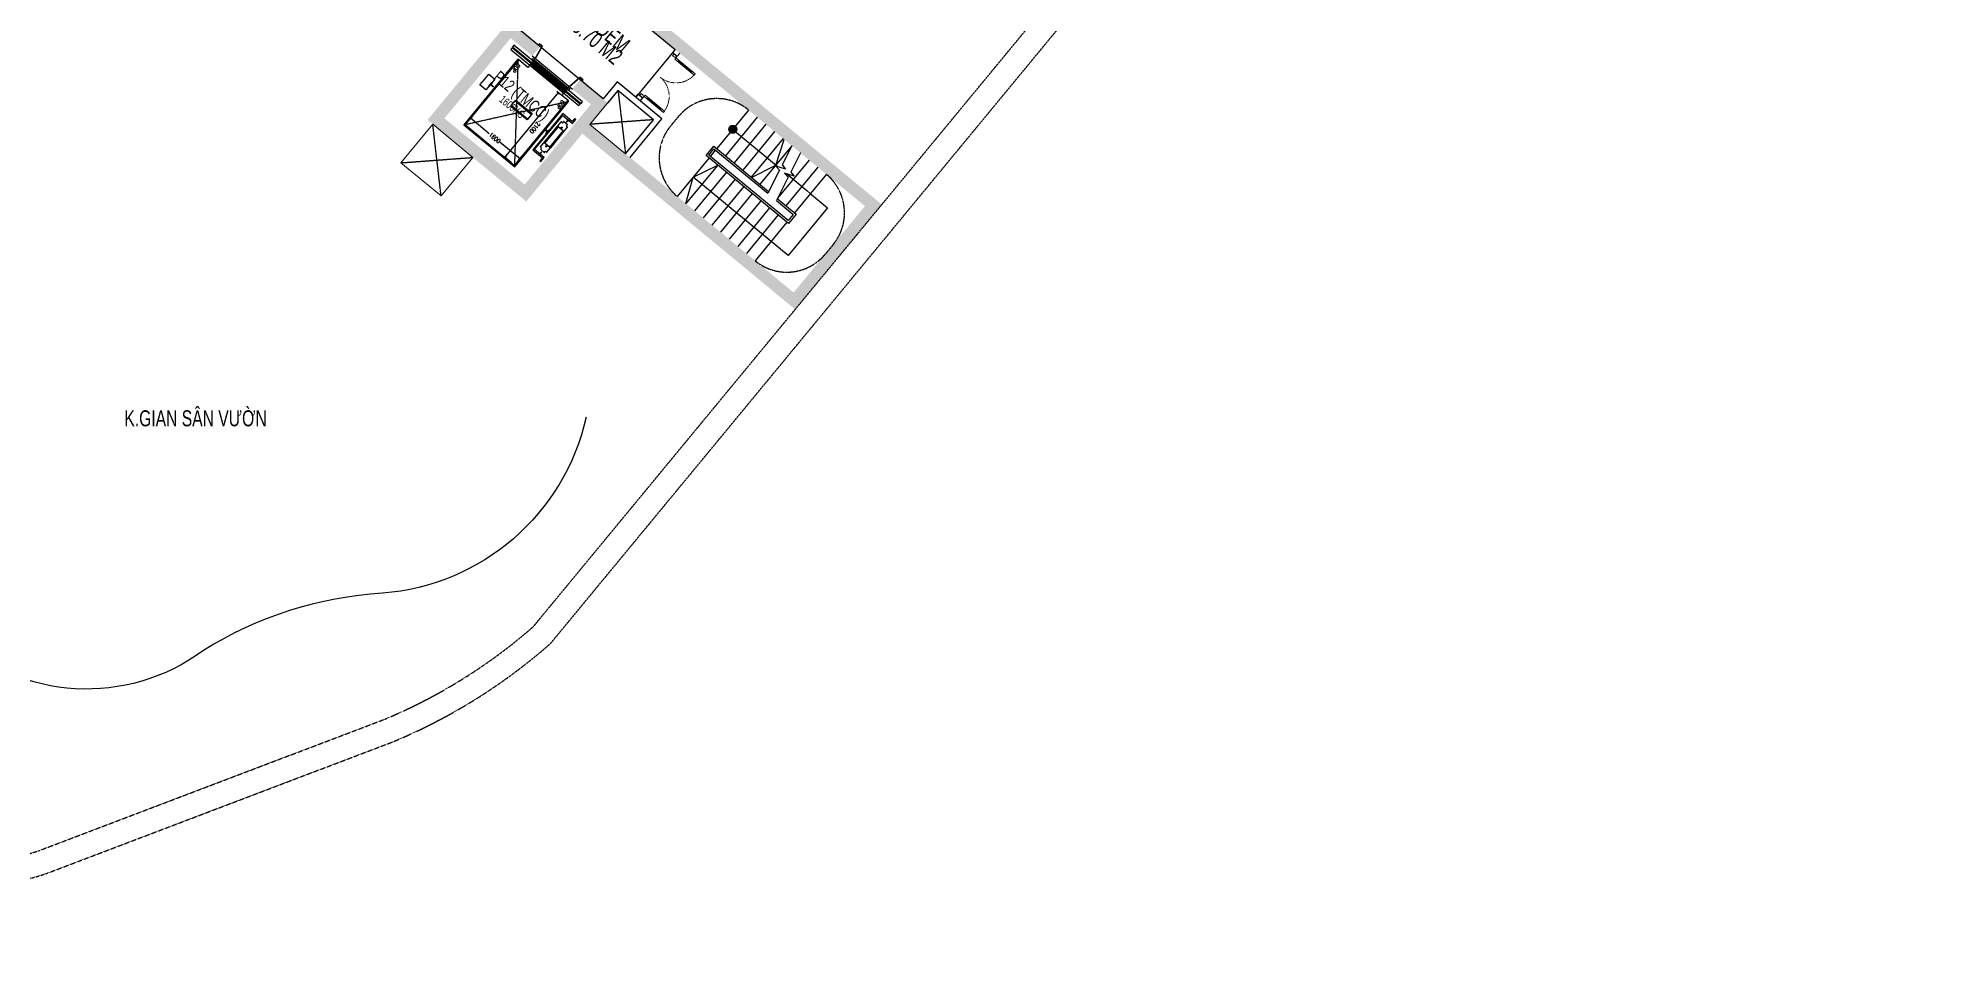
# Model space of a CAD drawing. Header units: millimetres. Extents: x -1307397 to 11565522512, y -626897 to 1138105.
# Drawn here: x -111836 to -64351, y 65386 to 88250 of the extents above; entities that cross this region are included whole.
import ezdxf
from ezdxf.enums import TextEntityAlignment as Align

# ---------------------------------------------------------------- set-up
doc = ezdxf.new("R2010")
doc.units = ezdxf.units.MM
doc.header["$MEASUREMENT"] = 0
for name, pattern in [('ACAD_ISO02W100', [15, 12, -3]), ('HIDDEN', [0.375, 0.25, -0.125]), ('HIDDEN2', [0.1875, 0.125, -0.0625]), ('Xref_NT1+NT2_MBDV Cot vach_220729$0$DASH', [0.35, 0.25, -0.1])]:
    doc.linetypes.add(name, pattern=pattern)
for name, color, linetype in [('A-FLOR-STRS', 1, 'Continuous'), ('A-FLOR-STRS-ARROW', 8, 'Continuous'), ('ccu12-Hatch', 250, 'Continuous'), ('KT-Khuat', 9, 'HIDDEN'), ('KT-Net manh', 139, 'Continuous'), ('KT-Noi that', 32, 'Continuous'), ('KT-Text', 7, 'Continuous'), ('KT-Thay', 7, 'Continuous'), ('KT-Tuong', 1, 'Continuous'), ('Xref_NT1+NT2_MBDV Cot vach_220729$0$ccu12-Thay', 7, 'Continuous'), ('Xref_NT1+NT2_MBDV Cot vach_220729$0$KC-Betong', 6, 'Continuous'), ('Xref_NT1+NT2_MBDV Cot vach_220729$0$KT-Text', 7, 'Continuous'), ('Xref_ST_MBDV Cot vach 30.7.2022$0$KT-Text', 7, 'Continuous')]:
    doc.layers.add(name, color=color, linetype=linetype)
for name, color, linetype, lineweight in [('CUA', 37, 'Continuous', 13), ('SPE-MEP-HVAC', 140, 'Continuous', 0), ('Xref_NT1+NT2_MBDV Cot vach_220729$0$Level 15', 7, 'Continuous', 0)]:
    doc.layers.add(name, color=color, linetype=linetype, lineweight=lineweight)
doc.styles.add('Arial', font='arial.ttf', dxfattribs={"width": 0.7})
doc.styles.add('ROMANS', font='ROMANS.SHX')
doc.styles.add('xref.N.Cot vach tang N2$0$DIM', font='vnsimli.shx', dxfattribs={"width": 0.7})
doc.styles.add('Xref_NT1+NT2_MBDV Cot vach_220729$0$Arial', font='arial.ttf', dxfattribs={"width": 0.7})
doc.styles.add('Xref_ST_MBDV Cot vach 30.7.2022$0$Arial', font='arial.ttf', dxfattribs={"width": 0.7})
doc.dimstyles.new('xref.N.Cot vach tang N2$0$CCU 1-100 A1', dxfattribs={"dimscale": 100, "dimtxt": 2.2, "dimasz": 1, "dimexe": 1, "dimexo": 0, "dimgap": 1, "dimtad": 1, "dimdec": 0, "dimdsep": 46, "dimtxsty": 'xref.N.Cot vach tang N2$0$DIM', "dimblk1": 'xref.N.Cot vach tang N2$0$_ARCHTICK', "dimblk2": 'xref.N.Cot vach tang N2$0$_ARCHTICK', "dimsah": 1, "dimcen": 0, "dimdle": 1, "dimclrd": 256, "dimclre": 256, "dimclrt": 31, "dimadec": 0, "dimazin": 0, "dimtfac": 1, "dimtdec": 0, "dimtix": 1, "dimtmove": 2, "dimatfit": 3, "dimldrblk": 'xref.N.Cot vach tang N2$0$_ARCHTICK', "dimfxl": 8, "dimtolj": 1, "dimarcsym": 0})

# ---------------------------------------------------------------- blocks, each defined once
blk = doc.blocks.new('Xref_NT1+NT2_MBDV Cot vach_220729$0$Luoi truc NT')
at = {"layer": 'Xref_NT1+NT2_MBDV Cot vach_220729$0$Level 15', "color": 240, "linetype": 'Xref_NT1+NT2_MBDV Cot vach_220729$0$DASH', "lineweight": 13, "ltscale": 10, "true_color": 0xed1f24, "elevation": 0, "flags": 128}
blk.add_lwpolyline([(1348755, 125791), (1343211, 146894), (1334802, 149799), (1323306, 141086), (1299857, 123195), (1276240, 106123, 0.685011), (1309559, -18492), (1330348, -20692), (1371996, -19376), (1378307, -11303), (1348755, 125791)], format="xyb", close=True, dxfattribs=at)
at = {"layer": 'Xref_NT1+NT2_MBDV Cot vach_220729$0$Level 15', "color": 152, "linetype": 'Xref_NT1+NT2_MBDV Cot vach_220729$0$DASH', "lineweight": 13, "ltscale": 10, "true_color": 0x2776bb, "elevation": 0, "flags": 128}
blk.add_lwpolyline([(1342918, 124396), (1338222, 142269), (1335872, 143081), (1326938, 136310), (1303434, 118378), (1279767, 101270, 0.684877), (1310199, -12526), (1330570, -14682), (1368999, -13468), (1371849, -9821)], format="xyb", close=True, dxfattribs=at)
blk = doc.blocks.new('xref.N.Cot vach tang N2$0$_Open90')
at = {"color": 0, "linetype": 'ByBlock', "lineweight": -2}
for p, q in [((0, 0), (-1, 0)), ((-0.5, 0.5), (0, 0)), ((0, 0), (-0.5, -0.5))]:
    blk.add_line(p, q, dxfattribs=at)
blk = doc.blocks.new('*D76')
at = {"layer": 'Defpoints', "color": 0, "transparency": 16777216}
for p in [(-424, -515), (-353, -515, 0), (-353, -2115, 0)]:
    blk.add_point(p, dxfattribs=at)
at = {"layer": 'KT-Noi that', "color": 5, "transparency": 16777216}
for p, q in [((-353, -515), (-474, -515)), ((-424, -565), (-424, -1155)), ((-424, -2065), (-424, -1512)), ((-353, -2115), (-474, -2115))]:
    blk.add_line(p, q, dxfattribs=at)
at = {"layer": 'KT-Noi that', "color": 5, "transparency": 16777216, "xscale": 50, "yscale": 50, "zscale": 50}
for p, rotation in [((-424, -515), 90), ((-424, -2115), 270)]:
    blk.add_blockref('xref.N.Cot vach tang N2$0$_Open90', p, dxfattribs=dict(at, rotation=rotation))
at = {"layer": 'KT-Noi that', "color": 5, "transparency": 16777216, "insert": (-424, -1333), "char_height": 110, "attachment_point": 5, "rotation": 90, "style": 'xref.N.Cot vach tang N2$0$DIM'}
blk.add_mtext('\\A1;1600', dxfattribs=at)
blk = doc.blocks.new('xref.N.Cot vach tang N2$0$_ARCHTICK')
at = {"color": 0, "linetype": 'ByBlock', "const_width": 0.15}
blk.add_lwpolyline([(-0.5, -0.5), (0.5, 0.5)], dxfattribs=at)
blk = doc.blocks.new('*D77')
at = {"layer": 'Defpoints', "color": 0, "transparency": 16777216}
for p in [(-2310, -615), (-2310, -827), (-210, -615)]:
    blk.add_point(p, dxfattribs=at)
at = {"layer": 'KT-Noi that', "color": 5, "transparency": 16777216}
for p, q in [((-2310, -615), (-2310, -877)), ((-260, -827), (-2260, -827)), ((-210, -615), (-210, -877))]:
    blk.add_line(p, q, dxfattribs=at)
at = {"layer": 'KT-Noi that', "color": 5, "transparency": 16777216, "xscale": 50, "yscale": 50, "zscale": 50, "rotation": 180}
blk.add_blockref('xref.N.Cot vach tang N2$0$_Open90', (-2310, -827), dxfattribs=at)
at = {"layer": 'KT-Noi that', "color": 5, "transparency": 16777216, "xscale": 50, "yscale": 50, "zscale": 50}
blk.add_blockref('xref.N.Cot vach tang N2$0$_Open90', (-210, -827), dxfattribs=at)
at = {"layer": 'KT-Noi that', "color": 5, "transparency": 16777216, "insert": (-1260, -722), "char_height": 110, "attachment_point": 5, "style": 'xref.N.Cot vach tang N2$0$DIM'}
blk.add_mtext('\\A1;2100', dxfattribs=at)
blk = doc.blocks.new('*U82')
for p, q in [((-1260, 525), (-1300, 525)), ((-1280, 100), (-1280, 525)), ((-90, 525), (-50, 525)), ((-70, 100), (-70, 525)), ((-1260, 100), (-1300, 100)), ((-90, 100), (-50, 100))]:
    blk.add_line(p, q)
for points in [[(-1300, 0), (-1260, 0), (-1260, 625), (-1300, 625)], [(-50, 0), (-90, 0), (-90, 625), (-50, 625)], [(-1350, -100), (-1290, -100), (-1290, -40), (-1300, -40), (-1300, 0), (-1350, 0)], [(0, -100), (-60, -100), (-60, -40), (-50, -40), (-50, 0), (0, 0)]]:
    blk.add_lwpolyline(points, close=True)
at = {"linetype": 'HIDDEN2'}
for centre, start, end in [((-1300, 0), 0, 90), ((-50, 0), 90, 180)]:
    blk.add_arc(centre, 625, start, end, dxfattribs=at)
blk = doc.blocks.new('ĂERWER')
at = {"layer": 'Xref_NT1+NT2_MBDV Cot vach_220729$0$KT-Text', "extrusion": (-6.02316e-08, 2.78306e-08, 1), "style": 'Xref_NT1+NT2_MBDV Cot vach_220729$0$Arial', "width": 0.7}
blk.add_text('P12 (TMCC)', height=300, rotation=320.4488, dxfattribs=at).set_placement((-99907, 86367, 0), align=Align.CENTER)
at = {"layer": 'Xref_NT1+NT2_MBDV Cot vach_220729$0$KT-Text', "extrusion": (2.351e-09, -2.46468e-08, 1), "style": 'Xref_NT1+NT2_MBDV Cot vach_220729$0$Arial', "width": 0.7}
blk.add_text('1600KG', height=200, rotation=320.4488, dxfattribs=at).set_placement((-100108, 86119, 0), align=Align.CENTER)
blk = doc.blocks.new('TMCC')
at = {"layer": 'KT-Noi that', "linetype": 'Continuous', "ltscale": 2}
for p, q in [((-2515, -215, 0), (-2515, -2440, 0)), ((-2465, -215, 0), (-2515, -215, 0)), ((-2465, -2440, 0), (-2465, -215, 0)), ((-1938.3, -164.7, 0), (-1932.3, -167.2, 0)), ((-1938.3, -247.2, 0), (-1938.3, -164.7, 0)), ((-1932.3, -244.7, 0), (-1938.3, -247.2, 0)), ((-1932.3, -167.2, 0), (-1930.1, -202.2, 0)), ((-1930.1, -209.7, 0), (-1932.3, -244.7, 0)), ((-1930.1, -202.2, 0), (-1905.4, -202.2, 0)), ((-1905.4, -209.7, 0), (-1930.1, -209.7, 0)), ((-1905.4, -202.2, 0), (-1895.4, -202, 0)), ((-1895.4, -210.5, 0), (-1905.4, -209.7, 0)), ((-1895.4, -202, 0), (-1870, -201.5, 0)), ((-1870, -210.5, 0), (-1895.4, -210.5, 0)), ((-1870, -201.5, 0), (-1870, -210.5, 0)), ((-1839.3, -261.4, 0), (-1839.3, -150.6, 0)), ((-1798.8, -146, 0), (-1834.7, -146, 0)), ((-1798.8, -266, 0), (-1834.7, -266, 0)), ((-1794.2, -141.4, 0), (-1794.2, -110.6, 0)), ((-1794.2, -301.4, 0), (-1794.2, -270.6, 0)), ((-978.4, -106, 0), (-1789.6, -106, 0)), ((-978.4, -306, 0), (-1789.6, -306, 0)), ((-1652, -306, 0), (-1652, -106, 0)), ((-1652, -106, 0), (-1118, -106, 0)), ((-1652, -281, 0), (-1652, -131, 0)), ((-1652, -131, 0), (-1118, -131, 0)), ((-1118, -281, 0), (-1652, -281, 0)), ((-1118, -306, 0), (-1652, -306, 0)), ((-1439.5, -419, 0), (-1442, -411, 0)), ((-1442, -411, 0), (-1328, -411, 0)), ((-1390, -423, 0), (-1439.5, -419, 0)), ((-1393, -462, 0), (-1390, -452, 0)), ((-1393, -500, 0), (-1393, -462, 0)), ((-1390, -452, 0), (-1390, -423, 0)), ((-1330.5, -419, 0), (-1380, -423, 0)), ((-1380, -423, 0), (-1380, -452, 0)), ((-1380, -452, 0), (-1377, -462, 0)), ((-1377, -462, 0), (-1377, -500, 0)), ((-1328, -411, 0), (-1330.5, -419, 0)), ((-1118, -106, 0), (-1118, -306, 0)), ((-1118, -131, 0), (-1118, -281, 0)), ((-973.8, -141.4, 0), (-973.8, -110.6, 0)), ((-973.8, -301.4, 0), (-973.8, -270.6, 0)), ((-933.9, -146, 0), (-969.2, -146, 0)), ((-933.9, -266, 0), (-969.2, -266, 0)), ((-929.3, -261.4, 0), (-929.3, -150.6, 0)), ((-900, -210.5, 0), (-900, -201.5, 0)), ((-900, -201.5, 0), (-874.6, -201.5, 0)), ((-874.6, -210, 0), (-900, -210.5, 0)), ((-874.6, -201.5, 0), (-864.6, -202.2, 0)), ((-864.6, -209.7, 0), (-874.6, -210, 0)), ((-864.6, -202.2, 0), (-840, -202.2, 0)), ((-840, -209.7, 0), (-864.6, -209.7, 0)), ((-840, -202.2, 0), (-837.8, -167.2, 0)), ((-837.8, -244.7, 0), (-840, -209.7, 0)), ((-837.8, -167.2, 0), (-831.8, -164.7, 0)), ((-831.8, -247.2, 0), (-837.8, -244.7, 0)), ((-831.8, -164.7, 0), (-831.8, -247.2, 0)), ((-2510, -665, 0), (-2560, -665, 0)), ((-2560, -665, 0), (-2560, -715, 0)), ((-2560, -715, 0), (-2510, -715, 0)), ((-2555, -1815, 0), (-2555, -715, 0)), ((-2510, -715, 0), (-2510, -665, 0)), ((-2310, -715, 0), (-2385, -715, 0)), ((-185, -490, 0), (-2310, -490, 0)), ((-2310, -490, 0), (-2310, -515, 0)), ((-210, -515, 0), (-2310, -515, 0)), ((-2310, -515, 0), (-2310, -715, 0)), ((-1377, -500, 0), (-1393, -500, 0)), ((-210, -2115, 0), (-210, -515, 0)), ((-185, -2140, 0), (-185, -490, 0)), ((-1485, -1000, 0), (-1285, -1000, 0)), ((-1485, -1530, 0), (-1485, -1000, 0)), ((-1460, -1000, 0), (-1310, -1000, 0)), ((-1460, -1530, 0), (-1460, -1000, 0)), ((-1310, -1000, 0), (-1310, -1530, 0)), ((-1285, -1000, 0), (-1285, -1530, 0)), ((-2560, -1865, 0), (-2560, -1815, 0)), ((-2560, -1815, 0), (-2510, -1815, 0)), ((-2510, -1865, 0), (-2560, -1865, 0)), ((-2510, -1815, 0), (-2510, -1865, 0)), ((-2385, -1815, 0), (-2310, -1815, 0)), ((-2310, -1815, 0), (-2310, -2115, 0)), ((-1285, -1530, 0), (-1485, -1530, 0)), ((-1310, -1530, 0), (-1460, -1530, 0)), ((-2310, -2115, 0), (-210, -2115, 0)), ((-2310, -2115, 0), (-2310, -2140, 0)), ((-2310, -2140, 0), (-185, -2140, 0)), ((-1442, -2269, 0), (-1439.5, -2261, 0)), ((-1328, -2269, 0), (-1442, -2269, 0)), ((-1439.5, -2261, 0), (-1390, -2257, 0)), ((-1393, -2218, 0), (-1393, -2180, 0)), ((-1393, -2180, 0), (-1377, -2180, 0)), ((-1390, -2228, 0), (-1393, -2218, 0)), ((-1390, -2257, 0), (-1390, -2228, 0)), ((-1377, -2218, 0), (-1380, -2228, 0)), ((-1380, -2228, 0), (-1380, -2257, 0)), ((-1380, -2257, 0), (-1330.5, -2261, 0)), ((-1377, -2180, 0), (-1377, -2218, 0)), ((-1330.5, -2261, 0), (-1328, -2269, 0)), ((-2515, -2440, 0), (-2465, -2440, 0))]:
    blk.add_line(p, q, dxfattribs=at)
at = {"layer": 'KT-Noi that', "linetype": 'ACAD_ISO02W100', "ltscale": 2}
for p, q in [((-185, -490, 0), (-2310, -2127.5, 0)), ((-185, -2140, 0), (-2310, -490, 0))]:
    blk.add_line(p, q, dxfattribs=at)
at = {"layer": 'KT-Noi that', "linetype": 'Continuous', "ltscale": 2, "elevation": 0}
for points in [[(-2385, -2430), (-2385, -225), (-2435, -225), (-2435, -2430)], [(-1385, -411), (-796.8, -411), (-796.8, -100), (-701.8, -100), (-701.8, -65), (-831.8, -65), (-831.8, -381), (-1385, -381), (-1938.3, -381), (-1938.3, -65), (-2068.3, -65), (-2068.3, -100), (-1973.3, -100), (-1973.3, -411), (-1385, -411)], [(-2510, -715), (-2465, -715), (-2465, -1265), (-2510, -1265)], [(-2435, -715), (-2390, -715), (-2390, -1265), (-2435, -1265)], [(-2510, -1265), (-2465, -1265), (-2465, -1815), (-2510, -1815)], [(-2435, -1265), (-2390, -1265), (-2390, -1815), (-2435, -1815)], [(-1385, -2269), (-1210, -2269), (-1210, -2465), (-1385, -2465), (-1560, -2465), (-1560, -2269), (-1385, -2269)]]:
    blk.add_lwpolyline(points, close=True, dxfattribs=at)
for points in [[(-2495, -1265), (-2495, -715)], [(-2480, -1265), (-2480, -715)], [(-2420, -1265), (-2420, -715)], [(-2405, -1265), (-2405, -715)], [(-2495, -1815), (-2495, -1265)], [(-2480, -1815), (-2480, -1265)], [(-2420, -1815), (-2420, -1265)], [(-2405, -1815), (-2405, -1265)]]:
    blk.add_lwpolyline(points, dxfattribs=at)
at = {"layer": 'KT-Noi that', "linetype": 'Continuous', "ltscale": 2}
for centre, radius in [((-1685, -206, 0), 14.5), ((-1085, -206, 0), 17.5)]:
    blk.add_circle(centre, radius, dxfattribs=at)
for centre, start, end in [((-1834.7, -150.6, 0), 90, 180), ((-1834.7, -261.4, 0), 180, 270), ((-1798.8, -141.4, 0), 270, 0), ((-1798.8, -270.6, 0), 0, 90), ((-1789.6, -110.6, 0), 90, 180), ((-1789.6, -301.4, 0), 180, 270), ((-978.4, -110.6, 0), 0, 90), ((-978.4, -301.4, 0), 270, 0), ((-969.2, -141.4, 0), 180, 270), ((-969.2, -270.6, 0), 90, 180), ((-933.9, -150.6, 0), 0, 90), ((-933.9, -261.4, 0), 270, 0)]:
    blk.add_arc(centre, 4.61, start, end, dxfattribs=at)
at = {"layer": 'KT-Noi that', "linetype": 'Continuous', "ltscale": 2, "style": 'ROMANS', "width": 0.75}
for p in [(-2110, -595, 0), (-2110, -2035, 0)]:
    blk.add_text('COP', height=100, dxfattribs=at).set_placement(p, align=Align.MIDDLE)
at = {"layer": 'KT-Noi that', "color": 5}
dim = blk.add_linear_dim(base=(-2310, -826.7, 0), p1=(-210, -615, 0), p2=(-2310, -615, 0), angle=180, dimstyle='xref.N.Cot vach tang N2$0$CCU 1-100 A1', override={"dimscale": 50, "dimblk1": 'xref.N.Cot vach tang N2$0$_Open90', "dimblk2": 'xref.N.Cot vach tang N2$0$_Open90', "dimclrd": 5, "dimclre": 5, "dimclrt": 5, "dimlwd": 65535, "dimlwe": 65535}, dxfattribs=at)
dim.commit()
dim.dimension.update_dxf_attribs({"geometry": '*D77', "text_midpoint": (-1260, -721.7, 0)})
dim = blk.add_linear_dim(base=(-424.2, -515, 0), p1=(-353.1, -2115, 0), p2=(-353.1, -515, 0), angle=270, dimstyle='xref.N.Cot vach tang N2$0$CCU 1-100 A1', override={"dimscale": 50, "dimblk1": 'xref.N.Cot vach tang N2$0$_Open90', "dimblk2": 'xref.N.Cot vach tang N2$0$_Open90', "dimclrd": 5, "dimclre": 5, "dimclrt": 5, "dimlwd": 65535, "dimlwe": 65535}, dxfattribs=at)
dim.commit()
dim.dimension.update_dxf_attribs({"geometry": '*D76', "text_midpoint": (-424.2, -1333.3, 0), "dimtype": 128})

msp = doc.modelspace()

# ---------------------------------------------------------------- hatches: boundary and pattern name
at = {"layer": 'ccu12-Hatch', "ltscale": 0.5}
h = msp.add_hatch(dxfattribs=at)
h.set_pattern_fill('VATLIEU04', color=256, scale=50, angle=45, pattern_type=2)
h.set_pattern_definition([(95, (-1153005.9, 53036.63), (275.776, 231.40354), [37.5, -412.5]), (40, (-1153005.9, 53036.63), (-314.99608, 216.88407), [30, -330]), (145.4514, (-1152982.9, 53055.9), (-39.21973, 448.28764), [31.8701, -350.57106]), (91.1842, (-1153076.6, 53107.34), (435.8465, 318.80688), [56.25, -618.75]), (141.6356, (-1153040.3, 53133.9), (-13.9495, 674.85584), [47.80514, -525.8565]), (36.1842, (-1153076.6, 53107.34), (-13.95003, 674.85583), [45, -495]), (66, (-1153023.57, 53125.02), (353.38579, 68.69124), [37.5, -412.5]), (11, (-1153023.57, 53125.02), (-170.3543, 342.40422), [30, -330]), (116.4514, (-1152994.12, 53130.74), (183.03181, 411.09531), [31.8701, -350.57106]), (82.5, (-1153005.89, 53036.63), (-113.396593, 121.994909), [0, -326, 0, -335, 0, -331.25]), (52.5, (-1153005.9, 53036.63), (-46.43647, 232.454725), [0, -191, 0, -318.5, 0, -126.25]), (12.5, (-1153084.74, 52957.79), (196.709084, 180.760381), [0, -125, 0, -390, 0, -517.5]), (2.5, (-1153120.1, 52922.43), (170.79499, 241.579903), [0, -162.5, 0, -259, 0, -367.5]), (90, (-1153005.9, 53036.63), (-212.5, 0), []), (90, (-1153049.2, 53079.94), (-212.5, 0), [])])
h.paths.add_polyline_path([(-100022.5, 88247.6), (-101678.1, 86242.9), (-99673.4, 84587.3), (-98017.8, 86592), (-98480.4, 86974.1), (-98289.4, 87205.4), (-97595.4, 86632.3), (-98041.2, 86092.6), (-92952.2, 81889.9), (-91169.2, 84048.9), (-98725.6, 90289.2), (-98534.6, 90520.5), (-90746.9, 84089.1), (-92911.9, 81467.5), (-98232.2, 85861.2), (-99633.1, 84164.9), (-102100.5, 86202.6), (-99648.9, 89171.1), (-99417.6, 88980.1), (-99831.5, 88478.9), (-99291.8, 88033.2), (-99482.8, 87801.9)])
at = {"layer": 'KT-Net manh'}
h = msp.add_hatch(color=256, dxfattribs=at)
edge = h.paths.add_edge_path(flags=0)
edge.add_arc((-94474.1, 85967.6), 100, 230.44883, 590.44883)
h = msp.add_hatch(color=256, dxfattribs=at)
edge = h.paths.add_edge_path(flags=0)
edge.add_arc((-94474.1, 85967.6), 100, 230.44883, 590.44883)
msp.add_hatch(color=256, dxfattribs=at).paths.add_polyline_path([(-94527.8, 86051.9), (-94567.1, 86004.3), (-94570.9, 85942.6), (-94537.8, 85890.4), (-94480.3, 85867.7), (-94420.5, 85883.2), (-94381.1, 85930.8), (-94377.3, 85992.5), (-94410.4, 86044.7), (-94467.9, 86067.4)], flags=0)
msp.add_hatch(color=256, dxfattribs=at).paths.add_polyline_path([(-94527.8, 86051.9), (-94567.1, 86004.3), (-94570.9, 85942.6), (-94537.8, 85890.4), (-94480.3, 85867.7), (-94420.5, 85883.2), (-94381.1, 85930.8), (-94377.3, 85992.5), (-94410.4, 86044.7), (-94467.9, 86067.4)], flags=0)

# ---------------------------------------------------------------- linework, layer by layer
at = {"layer": 'A-FLOR-STRS', "extrusion": (9.25827e-09, -2.86766e-08, 1), "elevation": 0}
msp.add_lwpolyline([(-98135.2, 78777.8, -0.3294311), (-103226.3, 74376.5, 0.1256418), (-107700.3, 72945.1, -0.8315837), (-114771.1, 79542.1, 0.2292637), (-113099.5, 85905.3, -0.230153), (-111845.7, 90100.4)], format="xyb", dxfattribs=at)
at = {"layer": 'A-FLOR-STRS-ARROW', "elevation": 0}
for points in [[(-92996.6, 85558), (-93241, 85076.9), (-93151.7, 84974.9), (-93399.6, 85049.2), (-93306.4, 84948.2), (-93599.9, 84370.2)], [(-92780, 85379.2), (-93024.4, 84898), (-92935.1, 84796), (-93183.1, 84870.3), (-93089.8, 84769.3), (-93383.3, 84191.3)]]:
    msp.add_lwpolyline(points, dxfattribs=at)
at = {"layer": 'Defpoints', "ltscale": 0.5, "elevation": 0}
msp.add_lwpolyline([(-99831.5, 88478.9), (-98494.3, 90098.1), (-95911.2, 87965), (-96898.2, 86769.9), (-97360.8, 87151.9), (-97711.1, 86727.8)], close=True, dxfattribs=at)
at = {"layer": 'KT-Khuat', "ltscale": 5}
for p, q in [((-97340.7, 86940.7), (-97153.8, 85359.8)), ((-96453.4, 86208), (-98041.2, 86092.6))]:
    msp.add_line(p, q, dxfattribs=at)
at = {"layer": 'KT-Khuat', "ltscale": 5, "extrusion": (-5.78826e-07, 4.78016e-07, 1)}
for p, q in [((-101761.8, 84304.2, 0), (-101969.6, 86094.1, 0)), ((-101761.8, 84304.2, 0), (-101969.6, 86094.1, 0)), ((-102764.1, 85132, 0), (-100967.3, 85266.3, 0)), ((-102764.1, 85132, 0), (-100967.3, 85266.3, 0))]:
    msp.add_line(p, q, dxfattribs=at)
at = {"layer": 'KT-Net manh'}
for p, q in [((-99409.7, 87741.5), (-99233.1, 88043.1)), ((-99405.7, 87738.2), (-99226.9, 88044.5)), ((-99303.9, 88108.1), (-99226.9, 88044.5)), ((-99482.8, 87801.9), (-98480.4, 86974.1)), ((-98557.5, 87037.7), (-98290.5, 87271.2)), ((-98553.5, 87034.5), (-98290.7, 87264.9)), ((-98213.6, 87207.6), (-98290.5, 87271.2)), ((-94377.3, 85992.5, 0), (-94410.4, 86044.7, 0)), ((-94377.3, 85992.5, 0), (-94410.4, 86044.7, 0))]:
    msp.add_line(p, q, dxfattribs=at)
at = {"layer": 'KT-Net manh', "elevation": 0}
for points in [[(-99303.9, 88108.1), (-99335.7, 88069.5)], [(-99233.1, 88043.1), (-99303.2, 88101), (-99331.9, 88066.3)], [(-98290.7, 87264.9), (-98220.6, 87207), (-98249.3, 87172.3)], [(-98213.6, 87207.6), (-98245.4, 87169.1)], [(-94474.1, 85967.6), (-93340.7, 85031.5)], [(-94001.4, 84766.6), (-93394.6, 85076.1), (-93189.4, 85717.2)], [(-95643.2, 84112.2), (-95461.1, 84772.4), (-94847.2, 85076)], [(-93124.1, 84852.6), (-92623.6, 84439.3), (-92546.5, 84375.6), (-92103.1, 84009.5), (-93090.1, 82814.4), (-95461.1, 84772.4)]]:
    msp.add_lwpolyline(points, dxfattribs=at)
at = {"layer": 'KT-Net manh', "linetype": 'HIDDEN', "elevation": 0}
for points in [[(-94076.1, 86449.5, 0.4141313), (-95835.7, 86281.8), (-96027.1, 86050.1, 0.4141313), (-95859.1, 84290.5, 1.0000292)], [(-92133.1, 84844.8, -0.4141313), (-91965, 83085.2), (-92156.4, 82853.5, -0.4141313), (-93916, 82685.9, -1.0000292)]]:
    msp.add_lwpolyline(points, format="xyb", dxfattribs=at)
at = {"layer": 'KT-Net manh'}
msp.add_circle((-94474.1, 85967.6, 0), 100, dxfattribs=at)
msp.add_circle((-94474.1, 85967.6, 0), 100, dxfattribs=at)
at = {"layer": 'KT-Thay', "extrusion": (-8.1449e-09, -9.92109e-09, 1)}
for p, q in [((-94076.1, 86449.5, 0), (-94872.1, 85485.6, 0)), ((-93860.2, 86271.2, 0), (-94656.2, 85307.4, 0)), ((-93644.3, 86092.9, 0), (-94440.3, 85129.1, 0)), ((-93428.4, 85914.6, 0), (-94224.4, 84950.8, 0)), ((-93212.5, 85736.3, 0), (-94008.5, 84772.5, 0)), ((-92996.7, 85558, 0), (-93792.6, 84594.2, 0)), ((-95063.1, 85254.3, 0), (-95859.1, 84290.5, 0)), ((-94847.2, 85076, 0), (-95643.2, 84112.2, 0)), ((-92564.9, 85201.4, 0), (-93360.8, 84237.6, 0)), ((-92349, 85023.1, 0), (-93144.9, 84059.3, 0)), ((-94631.3, 84897.7, 0), (-95427.3, 83933.9, 0)), ((-94415.4, 84719.4, 0), (-95211.4, 83755.6, 0)), ((-94199.5, 84541.1, 0), (-94995.5, 83577.3, 0)), ((-92133.1, 84844.8), (-92929, 83881, 0)), ((-93983.6, 84362.9, 0), (-94779.6, 83399, 0)), ((-93767.7, 84184.6, 0), (-94563.7, 83220.7, 0)), ((-93551.9, 84006.3, 0), (-94347.8, 83042.4, 0)), ((-93336, 83828, 0), (-94131.9, 82864.1, 0)), ((-93120.1, 83649.7, 0), (-93916, 82685.9))]:
    msp.add_line(p, q, dxfattribs=at)
at = {"layer": 'KT-Thay'}
msp.add_line((-95031.3, 85292.9, 0), (-94903.9, 85447.1, 0), dxfattribs=at)
at = {"layer": 'KT-Thay', "elevation": 0}
for points in [[(-93360.1, 84237), (-92890.5, 83849.2), (-93081.5, 83617.8), (-95140.2, 85318), (-94949.2, 85549.3), (-93576.7, 84415.9)], [(-93383.3, 84191.3), (-92960.9, 83842.4), (-93088.2, 83688.2), (-95069.8, 85324.7), (-94942.5, 85478.9), (-93599.9, 84370.2)]]:
    msp.add_lwpolyline(points, dxfattribs=at)
at = {"layer": 'KT-Tuong', "ltscale": 0.5}
for p, q in [((-95911.2, 87965), (-95974.9, 87887.9)), ((-95974.9, 87887.9), (-95859.2, 87792.4)), ((-95795.6, 87869.5), (-95859.2, 87792.4)), ((-96898.2, 86769.9), (-96834.6, 86846.9)), ((-96834.6, 86846.9), (-96718.9, 86751.4)), ((-96782.6, 86674.3), (-96718.9, 86751.4))]:
    msp.add_line(p, q, dxfattribs=at)
at = {"layer": 'KT-Tuong'}
msp.add_line((-107453.5, 86473.1), (-107453.7, 86473.3), dxfattribs=at)
at = {"layer": 'KT-Tuong', "ltscale": 0.5, "elevation": 0}
for points in [[(-97038.1, 85264.3), (-96242.2, 86228.1), (-97360.8, 87151.9), (-97711.1, 86727.8)], [(-97153.8, 85359.8), (-96453.4, 86208), (-97340.7, 86940.7), (-97595.4, 86632.3)]]:
    msp.add_lwpolyline(points, dxfattribs=at)
at = {"layer": 'SPE-MEP-HVAC', "elevation": 0}
msp.add_lwpolyline([(-98041.2, 86092.6), (-97153.8, 85359.8), (-96453.4, 86208), (-97340.7, 86940.7)], close=True, dxfattribs=at)
at = {"layer": 'SPE-MEP-HVAC', "extrusion": (-5.78826e-07, 4.78016e-07, 1), "elevation": 0.1}
msp.add_lwpolyline([(-100967.3, 85266.3), (-101969.6, 86094.1), (-102764.1, 85132), (-101761.8, 84304.2)], close=True, dxfattribs=at)
msp.add_lwpolyline([(-100967.3, 85266.3), (-101969.6, 86094.1), (-102764.1, 85132), (-101761.8, 84304.2)], close=True, dxfattribs=at)
at = {"layer": 'Xref_NT1+NT2_MBDV Cot vach_220729$0$ccu12-Thay', "linetype": 'HIDDEN', "ltscale": 25, "elevation": 0}
for points in [[(-59981.3, 107587.4, 0.3330783), (-61725.2, 115112.2), (-75994.5, 126896.4, 0.2778331), (-81798.3, 128158.9, 0.0637996), (-84216, 126862.3, 0.0539039), (-86083.7, 125214), (-88547.2, 122244.5), (-113995.3, 91438.2, 0.0725017), (-114929.1, 89493.6, 0.0502925), (-117686.2, 77111.4, 0.0222997), (-118097.8, 71632.8, 0.4964024), (-111586.4, 67387.1), (-102943.5, 70671.7, 0.0812642), (-99030.2, 73116.6), (-92449.3, 81085.5), (-90284.3, 83707.1), (-78314.9, 98206, -0.4142136), (-77753.4, 98259.5), (-69577.5, 91507.6, 0.4147016), (-65913, 91860.2), (-61205.8, 97560.1)], [(-60530.3, 107829.5, 0.3329429), (-62109.5, 114651.5), (-76392.2, 126446.7, 0.2782647), (-81594.8, 127594.4, 0.0635543), (-83868.5, 126373.1, 0.0536127), (-85631.1, 124819.8), (-88085, 121861.9), (-113513.6, 91079.3, 0.0716282), (-114357.9, 89309.9, 0.0503129), (-117090.4, 77040.4, 0.0221705), (-117497.1, 71646, 0.4938342), (-111794, 67950.1), (-103166.1, 71229, 0.0802095), (-99461.9, 73536.2), (-92911.9, 81467.5), (-90746.9, 84089.1), (-78777.6, 98588, -0.4142136), (-77371.3, 98722.1), (-69195.5, 91970.2, 0.41477), (-66375.9, 92241.9), (-61668.4, 97942.2)]]:
    msp.add_lwpolyline(points, format="xyb", dxfattribs=at)

# ---------------------------------------------------------------- block references
at = {"layer": 'CUA', "xscale": -1, "rotation": 230.4488274522181}
msp.add_blockref('*U82', (-95859.3, 87792.4), dxfattribs=at)
at = {"layer": 'KT-Noi that', "rotation": 230.4488267371674}
msp.add_blockref('TMCC', (-99661.8, 84577.7), dxfattribs=at)
at = {"layer": 'Xref_NT1+NT2_MBDV Cot vach_220729$0$KC-Betong'}
msp.add_blockref('Xref_NT1+NT2_MBDV Cot vach_220729$0$Luoi truc NT', (-1371996.4, 19375.9), dxfattribs=at)
at = {"layer": 'Xref_ST_MBDV Cot vach 30.7.2022$0$KT-Text'}
msp.add_blockref('ĂERWER', (59.6, 330.5, 0), dxfattribs=at)

# ---------------------------------------------------------------- texts
at = {"layer": 'KT-Text', "extrusion": (-2.60739e-08, 7.73991e-08, 1), "style": 'Arial', "width": 0.7}
msp.add_text('P. ĐỆM', height=400, rotation=320, dxfattribs=at).set_placement((-97772.8, 88282.3, 0), align=Align.CENTER)
at = {"layer": 'KT-Text', "color": 1, "style": 'Arial', "width": 0.7}
msp.add_text('6.70 M2', height=400, rotation=320, dxfattribs=at).set_placement((-97980.5, 88011.1, 0), align=Align.CENTER)
at = {"layer": 'Xref_ST_MBDV Cot vach 30.7.2022$0$KT-Text', "extrusion": (-8.16706e-08, 6.125e-10, 1), "style": 'Xref_ST_MBDV Cot vach 30.7.2022$0$Arial', "width": 0.7}
msp.add_text('K.GIAN SÂN VƯỜN', height=400, dxfattribs=at).set_placement((-107897.9, 78547.2, 0), align=Align.CENTER)

doc.saveas('drawing.dxf')
